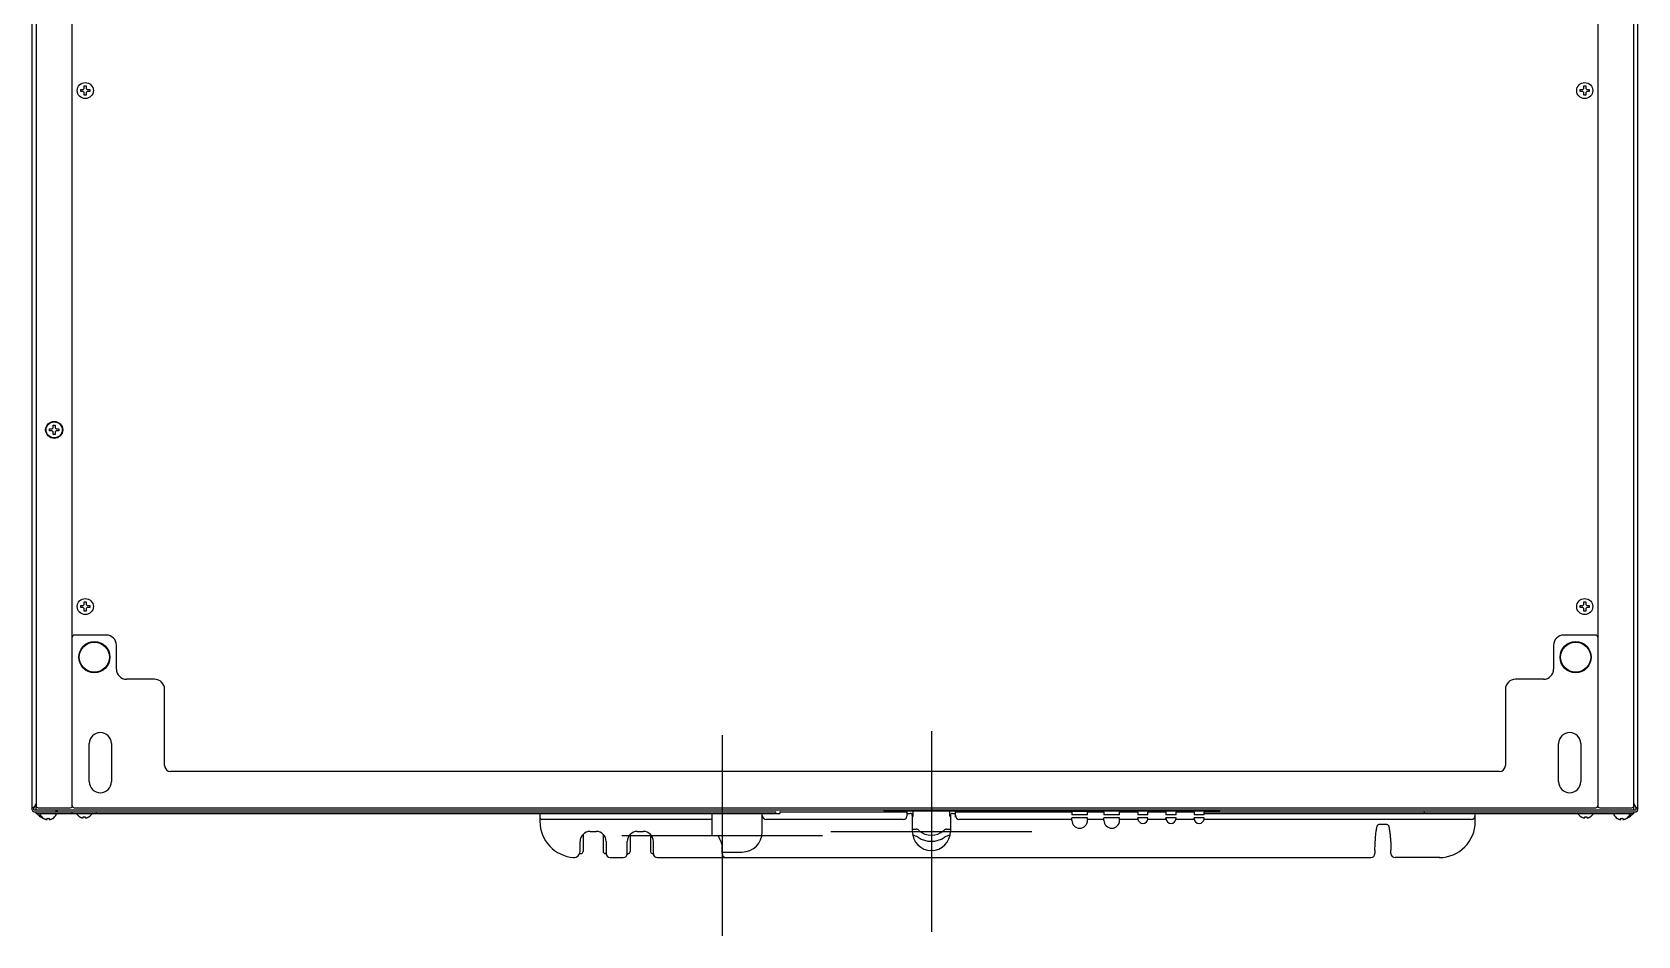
# Model space of a CAD drawing. Header units: millimetres. Extents: x 13025 to 18152, y 3757 to 7714.
# Drawn here: x 15914 to 16714, y 6814 to 7264 of the extents above; entities that cross this region are included whole.
import ezdxf

# ---------------------------------------------------------------- set-up
doc = ezdxf.new("R2010")
doc.units = ezdxf.units.MM
doc.header["$LTSCALE"] = 346.5
doc.layers.get('0').update_dxf_attribs({"linetype": 'CONTINUOUS'})

msp = doc.modelspace()

# ---------------------------------------------------------------- linework, layer by layer
at = {"color": 7, "linetype": 'Continuous'}
for p, q in [((15913.96, 6876.5), (15913.96, 7572.13)), ((16713.96, 6876.4), (16713.96, 7572.13)), ((15915.96, 7546.6), (15915.96, 6878.6)), ((15933.96, 6878.6), (15933.96, 7546.6)), ((16693.96, 7546.6), (16693.96, 6878.6)), ((16711.96, 6878.6), (16711.96, 7546.6)), ((15938.16, 7234.3), (15938.16, 7235.3)), ((15938.16, 7235.3), (15939.46, 7235.3)), ((15939.46, 7234.3), (15938.16, 7234.3)), ((15939.46, 7235.3), (15939.96, 7235.8)), ((15939.96, 7233.8), (15939.46, 7234.3)), ((15939.96, 7235.8), (15939.96, 7237.1)), ((15939.96, 7237.1), (15940.96, 7237.1)), ((15939.96, 7232.5), (15939.96, 7233.8)), ((15940.96, 7232.5), (15939.96, 7232.5)), ((15940.96, 7237.1), (15940.96, 7235.8)), ((15940.96, 7235.8), (15941.46, 7235.3)), ((15941.46, 7234.3), (15940.96, 7233.8)), ((15940.96, 7233.8), (15940.96, 7232.5)), ((15941.46, 7235.3), (15942.76, 7235.3)), ((15942.76, 7234.3), (15941.46, 7234.3)), ((15942.76, 7235.3), (15942.76, 7234.3)), ((16685.16, 7235.3), (16686.46, 7235.3)), ((16685.16, 7234.3), (16685.16, 7235.3)), ((16686.46, 7234.3), (16685.16, 7234.3)), ((16686.46, 7235.3), (16686.96, 7235.8)), ((16686.96, 7233.8), (16686.46, 7234.3)), ((16686.96, 7237.1), (16687.96, 7237.1)), ((16686.96, 7235.8), (16686.96, 7237.1)), ((16686.96, 7232.5), (16686.96, 7233.8)), ((16687.96, 7232.5), (16686.96, 7232.5)), ((16687.96, 7237.1), (16687.96, 7235.8)), ((16687.96, 7235.8), (16688.46, 7235.3)), ((16688.46, 7234.3), (16687.96, 7233.8)), ((16687.96, 7233.8), (16687.96, 7232.5)), ((16688.46, 7235.3), (16689.76, 7235.3)), ((16689.76, 7234.3), (16688.46, 7234.3)), ((16689.76, 7235.3), (16689.76, 7234.3)), ((15922.66, 7065.3), (15922.66, 7066.3)), ((15922.66, 7066.3), (15923.96, 7066.3)), ((15923.96, 7065.3), (15922.66, 7065.3)), ((15923.96, 7066.3), (15924.46, 7066.8)), ((15924.46, 7064.8), (15923.96, 7065.3)), ((15924.46, 7066.8), (15924.46, 7068.1)), ((15924.46, 7068.1), (15925.46, 7068.1)), ((15924.46, 7063.5), (15924.46, 7064.8)), ((15925.46, 7068.1), (15925.46, 7066.8)), ((15925.46, 7066.8), (15925.96, 7066.3)), ((15925.96, 7065.3), (15925.46, 7064.8)), ((15925.46, 7064.8), (15925.46, 7063.5)), ((15925.96, 7066.3), (15927.26, 7066.3)), ((15927.26, 7065.3), (15925.96, 7065.3)), ((15927.26, 7066.3), (15927.26, 7065.3)), ((15925.46, 7063.5), (15924.46, 7063.5)), ((15938.16, 6977.3), (15938.16, 6978.3)), ((15938.16, 6978.3), (15939.46, 6978.3)), ((15939.46, 6977.3), (15938.16, 6977.3)), ((15939.46, 6978.3), (15939.96, 6978.8)), ((15939.96, 6976.8), (15939.46, 6977.3)), ((15939.96, 6978.8), (15939.96, 6980.1)), ((15939.96, 6980.1), (15940.96, 6980.1)), ((15939.96, 6975.5), (15939.96, 6976.8)), ((15940.96, 6980.1), (15940.96, 6978.8)), ((15940.96, 6978.8), (15941.46, 6978.3)), ((15941.46, 6977.3), (15940.96, 6976.8)), ((15940.96, 6976.8), (15940.96, 6975.5)), ((15941.46, 6978.3), (15942.76, 6978.3)), ((15942.76, 6977.3), (15941.46, 6977.3)), ((15942.76, 6978.3), (15942.76, 6977.3)), ((16685.16, 6978.3), (16686.46, 6978.3)), ((16685.16, 6977.3), (16685.16, 6978.3)), ((16686.46, 6977.3), (16685.16, 6977.3)), ((16686.46, 6978.3), (16686.96, 6978.8)), ((16686.96, 6976.8), (16686.46, 6977.3)), ((16686.96, 6980.1), (16687.96, 6980.1)), ((16686.96, 6978.8), (16686.96, 6980.1)), ((16686.96, 6975.5), (16686.96, 6976.8)), ((16687.96, 6980.1), (16687.96, 6978.8)), ((16687.96, 6978.8), (16688.46, 6978.3)), ((16688.46, 6977.3), (16687.96, 6976.8)), ((16687.96, 6976.8), (16687.96, 6975.5)), ((16688.46, 6978.3), (16689.76, 6978.3)), ((16689.76, 6977.3), (16688.46, 6977.3)), ((16689.76, 6978.3), (16689.76, 6977.3)), ((15940.96, 6975.5), (15939.96, 6975.5)), ((16687.96, 6975.5), (16686.96, 6975.5)), ((15950.96, 6963.6), (15934.96, 6963.6)), ((16692.96, 6963.6), (16676.96, 6963.6)), ((15955.96, 6946.6), (15955.96, 6958.6)), ((16671.96, 6958.6), (16671.96, 6946.6)), ((15974.96, 6941.6), (15960.96, 6941.6)), ((15979.96, 6898.6), (15979.96, 6936.6)), ((16647.96, 6936.6), (16647.96, 6898.6)), ((16666.96, 6941.6), (16652.96, 6941.6)), ((15942.46, 6890.6), (15942.46, 6909.6)), ((15953.46, 6909.6), (15953.46, 6890.6)), ((16674.46, 6890.6), (16674.46, 6909.6)), ((16685.46, 6909.6), (16685.46, 6890.6)), ((16644.96, 6895.6), (15982.96, 6895.6)), ((15914.86, 6877.79), (15914.76, 6877.76)), ((15914.76, 6876.5), (15914.76, 6877.38)), ((15915.96, 6879.69), (15914.86, 6877.79)), ((15915.96, 6876.4), (15914.86, 6876.4)), ((15914.86, 6875.6), (16284.41, 6875.6)), ((15915.96, 6876.4), (15915.96, 6878.6)), ((16711.96, 6876.4), (15915.96, 6876.4)), ((15915.96, 6874.8), (15915.96, 6875.6)), ((15915.96, 6874.8), (16167.51, 6874.8)), ((15916.96, 6877.6), (15932.96, 6877.6)), ((15917.96, 6874.4), (15917.96, 6874.2)), ((15918.16, 6873.12), (15918.16, 6873.15)), ((15919.66, 6872.32), (15919.66, 6872.35)), ((15921.46, 6871.8), (15921.46, 6872.35)), ((15922.46, 6872.35), (15922.46, 6871.8)), ((15924.26, 6872.35), (15924.26, 6872.32)), ((15925.96, 6875.6), (15925.96, 6876.4)), ((15925.96, 6874.4), (15925.96, 6874.2)), ((15926.46, 6875.64), (15926.46, 6876.4)), ((15933.96, 6874.8), (15933.96, 6875.6)), ((15934.96, 6877.6), (16692.96, 6877.6)), ((15937.66, 6873.12), (15937.66, 6873.15)), ((15939.46, 6872.6), (15939.46, 6873.15)), ((15940.46, 6873.15), (15940.46, 6872.6)), ((15942.26, 6873.15), (15942.26, 6873.12)), ((15945.96, 6874.8), (15945.96, 6875.6)), ((16166.96, 6874.8), (16166.96, 6870.8)), ((16167.51, 6874.8), (16252.16, 6874.8)), ((16252.16, 6874.8), (16278.26, 6874.8)), ((16252.71, 6863.8), (16252.71, 6874.8)), ((16277.71, 6865.55), (16277.71, 6874.8)), ((16278.26, 6874.8), (16286.41, 6874.8)), ((16284.41, 6874.8), (16284.41, 6875.6)), ((16286.41, 6875.35), (16286.41, 6874.8)), ((16286.66, 6875.6), (16349.71, 6875.6)), ((16504.96, 6875.9), (16338.96, 6875.9)), ((16338.96, 6875.9), (16338.96, 6875.6)), ((16343.46, 6875.6), (16343.46, 6875.9)), ((16349.46, 6875.9), (16349.46, 6875.6)), ((16349.96, 6873.8), (16349.96, 6875.9)), ((16349.96, 6874.8), (16351.46, 6874.8)), ((16352.46, 6873.8), (16352.46, 6865.8)), ((16352.96, 6873.9), (16352.96, 6875.9)), ((16370.96, 6875.9), (16370.96, 6873.9)), ((16371.46, 6873.8), (16371.46, 6865.8)), ((16372.46, 6874.8), (16373.96, 6874.8)), ((16373.96, 6872.98), (16373.96, 6875.9)), ((16374.21, 6875.6), (16431.71, 6875.6)), ((16374.46, 6875.6), (16374.46, 6875.9)), ((16380.46, 6875.6), (16380.46, 6875.9)), ((16384.96, 6875.9), (16384.96, 6875.6)), ((16397.73, 6875.85), (16397.43, 6875.85)), ((16397.43, 6875.85), (16397.43, 6875.6)), ((16397.73, 6875.85), (16397.73, 6875.6)), ((16422.94, 6875.86), (16428.84, 6875.86)), ((16423.51, 6875.86), (16428.26, 6875.86)), ((16423.51, 6875.86), (16423.51, 6875.86)), ((16428.26, 6875.86), (16428.26, 6875.86)), ((16430.4, 6875.6), (16430.4, 6875.66)), ((16430.6, 6875.86), (16439.37, 6875.86)), ((16431.17, 6875.86), (16435.92, 6875.86)), ((16431.17, 6875.86), (16431.17, 6875.86)), ((16431.96, 6875.35), (16431.96, 6874.05)), ((16439.76, 6874.05), (16431.96, 6874.05)), ((16439.76, 6872.55), (16431.96, 6872.55)), ((16431.96, 6871.3), (16431.96, 6872.55)), ((16435.92, 6875.86), (16435.92, 6875.86)), ((16439.57, 6875.66), (16439.57, 6874.05)), ((16439.76, 6874.05), (16439.76, 6875.35)), ((16439.76, 6871.3), (16439.76, 6872.55)), ((16440.01, 6875.6), (16447.71, 6875.6)), ((16447.96, 6875.35), (16447.96, 6874.05)), ((16455.76, 6874.05), (16447.96, 6874.05)), ((16455.76, 6872.55), (16447.96, 6872.55)), ((16447.96, 6871.3), (16447.96, 6872.55)), ((16455.76, 6874.05), (16455.76, 6875.35)), ((16455.76, 6871.3), (16455.76, 6872.55)), ((16456.01, 6875.6), (16464.61, 6875.6)), ((16464.86, 6875.35), (16464.86, 6874.05)), ((16469.86, 6874.05), (16464.86, 6874.05)), ((16469.86, 6872.55), (16464.86, 6872.55)), ((16464.86, 6872.3), (16464.86, 6872.55)), ((16469.86, 6874.05), (16469.86, 6875.35)), ((16469.86, 6872.3), (16469.86, 6872.55)), ((16470.11, 6875.6), (16478.61, 6875.6)), ((16478.86, 6875.35), (16478.86, 6874.05)), ((16483.86, 6874.05), (16478.86, 6874.05)), ((16483.86, 6872.55), (16478.86, 6872.55)), ((16478.86, 6872.3), (16478.86, 6872.55)), ((16483.86, 6874.05), (16483.86, 6875.35)), ((16483.86, 6872.3), (16483.86, 6872.55)), ((16484.11, 6875.6), (16492.61, 6875.6)), ((16492.86, 6875.35), (16492.86, 6874.05)), ((16497.86, 6874.05), (16492.86, 6874.05)), ((16497.86, 6872.55), (16492.86, 6872.55)), ((16492.86, 6872.3), (16492.86, 6872.55)), ((16497.86, 6874.05), (16497.86, 6875.35)), ((16497.86, 6874.8), (16632.41, 6874.8)), ((16497.86, 6872.3), (16497.86, 6872.55)), ((16498.11, 6875.6), (16607.26, 6875.6)), ((16607.51, 6875.6), (16713.06, 6875.6)), ((16607.51, 6875.35), (16607.51, 6875.6)), ((16607.51, 6875.35), (16607.51, 6874.8)), ((16632.41, 6874.8), (16711.96, 6874.8)), ((16632.96, 6870.8), (16632.96, 6874.8)), ((16685.66, 6873.12), (16685.66, 6873.15)), ((16687.46, 6872.6), (16687.46, 6873.15)), ((16688.46, 6873.15), (16688.46, 6872.6)), ((16690.26, 6873.15), (16690.26, 6873.12)), ((16694.96, 6877.6), (16710.96, 6877.6)), ((16701.96, 6874.4), (16701.96, 6874.2)), ((16703.66, 6872.32), (16703.66, 6872.35)), ((16705.46, 6871.8), (16705.46, 6872.35)), ((16706.46, 6872.35), (16706.46, 6871.8)), ((16708.26, 6872.35), (16708.26, 6872.32)), ((16709.76, 6873.15), (16709.76, 6873.12)), ((16709.96, 6874.4), (16709.96, 6874.2)), ((16713.06, 6877.79), (16711.96, 6879.69)), ((16711.96, 6876.4), (16711.96, 6878.6)), ((16713.06, 6876.4), (16711.96, 6876.4)), ((16711.96, 6874.8), (16711.96, 6875.6)), ((16713.06, 6877.79), (16713.16, 6877.76)), ((16713.96, 6877.38), (16713.16, 6877.38)), ((16713.16, 6876.5), (16713.16, 6877.38)), ((16713.96, 6876.4), (16713.95, 6876.4)), ((16252.71, 6871.8), (16167.96, 6871.8)), ((16188.46, 6864.37), (16188.46, 6855.8)), ((16191.96, 6865.8), (16194.96, 6865.8)), ((16198.46, 6864.37), (16198.46, 6855.8)), ((16211.96, 6864.37), (16211.96, 6855.8)), ((16215.46, 6865.8), (16218.46, 6865.8)), ((16221.96, 6864.37), (16221.96, 6855.8)), ((16347.96, 6871.8), (16279.71, 6871.8)), ((16352.46, 6866.9), (16354.41, 6866.9)), ((16355.12, 6866.79), (16355.08, 6866.8)), ((16368.83, 6866.8), (16368.8, 6866.79)), ((16368.89, 6866.8), (16368.83, 6866.8)), ((16368.94, 6866.81), (16368.89, 6866.8)), ((16369.51, 6866.9), (16371.46, 6866.9)), ((16431.96, 6871.8), (16375.96, 6871.8)), ((16447.96, 6871.8), (16439.76, 6871.8)), ((16464.91, 6871.8), (16455.76, 6871.8)), ((16478.91, 6871.8), (16469.81, 6871.8)), ((16492.91, 6871.8), (16483.81, 6871.8)), ((16630.96, 6871.8), (16497.81, 6871.8)), ((16588.96, 6869.33), (16584.96, 6869.33)), ((16186.96, 6855.83), (16186.96, 6860.8)), ((16199.96, 6860.8), (16199.96, 6854.8)), ((16210.46, 6854.8), (16210.46, 6860.8)), ((16223.46, 6854.8), (16223.46, 6860.8)), ((16252.71, 6863.8), (16255.71, 6863.55)), ((16257.71, 6854.8), (16257.71, 6858.26)), ((16582.96, 6856.4), (16582.96, 6854.8)), ((16590.96, 6854.8), (16590.96, 6856.4)), ((16186.78, 6854.8), (16187.46, 6854.8)), ((16199.96, 6854.8), (16199.46, 6854.8)), ((16201.96, 6852.8), (16208.46, 6852.8)), ((16210.88, 6854.74), (16211.13, 6854.81)), ((16223.34, 6854.52), (16223.56, 6854.16)), ((16225.46, 6852.8), (16580.96, 6852.8)), ((16257.71, 6855.55), (16267.71, 6855.55)), ((16615.22, 6852.8), (16592.96, 6852.8))]:
    msp.add_line(p, q, dxfattribs=at)
at = {"color": 4}
for p, q in [((16257.71, 6913.8), (16257.71, 6813.8)), ((16207.71, 6863.8), (16307.71, 6863.8))]:
    msp.add_line(p, q, dxfattribs=at)
at = {"color": 1}
for p, q in [((16361.96, 6915.8), (16361.96, 6815.8)), ((16311.96, 6865.8), (16411.96, 6865.8))]:
    msp.add_line(p, q, dxfattribs=at)
at = {"color": 7, "linetype": 'Continuous'}
for points in [[(16355.08, 6866.8), (16355.03, 6866.8), (16354.98, 6866.81)], [(16582.96, 6856.4), (16582.96, 6857.01), (16582.97, 6857.63), (16582.99, 6858.27), (16583.01, 6858.92), (16583.05, 6859.59), (16583.08, 6860.25), (16583.12, 6860.89), (16583.17, 6861.53), (16583.21, 6862.15), (16583.26, 6862.75), (16583.32, 6863.33), (16583.37, 6863.89), (16583.42, 6864.44), (16583.48, 6864.99), (16583.55, 6865.54), (16583.61, 6866.08), (16583.69, 6866.62), (16583.77, 6867.12), (16583.85, 6867.58), (16583.93, 6867.99), (16584.01, 6868.29), (16584.09, 6868.53), (16584.21, 6868.78), (16584.37, 6869.02), (16584.61, 6869.22), (16584.9, 6869.33), (16584.96, 6869.33)], [(16588.96, 6869.33), (16589.2, 6869.29), (16589.43, 6869.15), (16589.58, 6868.97), (16589.69, 6868.78), (16589.76, 6868.61), (16589.83, 6868.41), (16589.9, 6868.13), (16589.97, 6867.79), (16590.05, 6867.4), (16590.12, 6866.96), (16590.2, 6866.5), (16590.26, 6866.03), (16590.33, 6865.58), (16590.38, 6865.15), (16590.43, 6864.75), (16590.48, 6864.35), (16590.52, 6863.95), (16590.57, 6863.51), (16590.62, 6863.03), (16590.66, 6862.53), (16590.7, 6862.03), (16590.75, 6861.5), (16590.79, 6860.96), (16590.82, 6860.42), (16590.86, 6859.86), (16590.88, 6859.31), (16590.91, 6858.77), (16590.93, 6858.24), (16590.94, 6857.74), (16590.95, 6857.25), (16590.96, 6856.78), (16590.96, 6856.4)], [(16210.35, 6854.15), (16210.55, 6854.49), (16210.88, 6854.74)], [(16222.79, 6854.81), (16222.99, 6854.75), (16223.34, 6854.52)]]:
    msp.add_lwpolyline(points, dxfattribs=at)
for centre, radius in [((15940.46, 7234.8), 4), ((16687.46, 7234.8), 4), ((15924.96, 7065.8), 4.25), ((15924.96, 7065.8), 4), ((15940.46, 6977.8), 4), ((16687.46, 6977.8), 4), ((15944.96, 6952.6), 7.75), ((15944.96, 6952.6), 7.49), ((16682.96, 6952.6), 7.75), ((16682.96, 6952.6), 7.49)]:
    msp.add_circle(centre, radius, dxfattribs=at)
for centre, radius, start, end in [((15934.96, 6962.6), 1, 90, 180), ((15950.96, 6958.6), 5, 0, 90), ((16676.96, 6958.6), 5, 90, 180), ((16692.96, 6962.6), 1, 0, 90), ((15960.96, 6946.6), 5, 180, 270), ((16666.96, 6946.6), 5, 270, 0), ((15974.96, 6936.6), 5, 0, 90), ((16652.96, 6936.6), 5, 90, 180), ((15947.96, 6909.6), 5.5, 0, 180), ((16679.96, 6909.6), 5.5, 0, 180), ((15982.96, 6898.6), 3, 180, 270), ((16644.96, 6898.6), 3, 270, 0), ((15947.96, 6890.6), 5.5, 180, 0), ((16679.96, 6890.6), 5.5, 180, 0), ((15914.86, 6876.5), 0.9, 180, 270), ((15914.86, 6876.5), 0.1, 180, 270), ((15916.96, 6878.6), 1, 180, 270), ((15920.66, 6877.22), 4.8, 210.30118, 238.62729), ((15918.36, 6874.4), 0.4, 150, 180), ((15918.36, 6874.2), 0.4, 180, 210.30118), ((15922.16, 6876.42), 4.8, 210.30118, 238.62729), ((15920.65, 6877.2), 4.75, 238.46592, 241.0313), ((15920.64, 6877.2), 4.75, 241.03163, 241.99262), ((15920.64, 6877.2), 4.75, 241.99259, 243.31875), ((15920.64, 6877.2), 4.74, 243.3188, 244.45978), ((15920.64, 6877.19), 4.74, 244.45979, 245.42782), ((15920.64, 6877.19), 4.73, 245.4278, 246.68253), ((15920.63, 6877.18), 4.73, 246.68262, 247.45262), ((15920.63, 6877.18), 4.72, 247.45244, 248.99746), ((15920.63, 6877.17), 4.72, 248.99775, 249.4819), ((15920.63, 6877.16), 4.7, 249.48126, 251.53441), ((15920.62, 6877.14), 4.69, 251.53499, 252.55167), ((15922.15, 6876.4), 4.75, 238.46592, 241.0313), ((15922.14, 6876.4), 4.75, 241.03163, 241.99262), ((15922.14, 6876.4), 4.75, 241.99259, 243.31875), ((15922.14, 6876.4), 4.74, 243.3188, 244.45978), ((15922.14, 6876.39), 4.74, 244.45979, 245.42782), ((15922.14, 6876.39), 4.73, 245.4278, 246.68253), ((15922.13, 6876.38), 4.73, 246.68262, 247.45262), ((15922.13, 6876.38), 4.72, 247.45244, 248.99746), ((15921.96, 6876.12), 3.8, 262.43512, 277.56488), ((15921.79, 6876.38), 4.72, 291.00254, 292.54756), ((15921.78, 6876.38), 4.73, 292.54738, 293.31738), ((15921.78, 6876.39), 4.73, 293.31747, 294.5722), ((15921.78, 6876.39), 4.74, 294.57218, 295.5402), ((15921.78, 6876.4), 4.74, 295.54022, 296.6812), ((15921.78, 6876.4), 4.75, 296.68125, 298.00741), ((15921.77, 6876.4), 4.75, 298.00738, 298.96837), ((15921.77, 6876.4), 4.75, 298.9687, 301.53408), ((15921.76, 6876.42), 4.8, 301.37271, 329.69882), ((15925.56, 6874.2), 0.4, 329.69882, 0), ((15932.96, 6878.6), 1, 270, 0), ((15934.96, 6878.6), 1, 180, 270), ((15940.16, 6877.22), 4.8, 210.30118, 238.62729), ((15940.15, 6877.2), 4.75, 238.46592, 241.0313), ((15940.14, 6877.2), 4.75, 241.03163, 241.99262), ((15940.14, 6877.2), 4.75, 241.99259, 243.31875), ((15940.14, 6877.2), 4.74, 243.3188, 244.45978), ((15940.14, 6877.19), 4.74, 244.45979, 245.42782), ((15940.14, 6877.19), 4.73, 245.4278, 246.68253), ((15940.13, 6877.18), 4.73, 246.68262, 247.45262), ((15940.13, 6877.18), 4.72, 247.45244, 248.99746), ((15940.13, 6877.17), 4.72, 248.99775, 249.4819), ((15940.13, 6877.16), 4.7, 249.48126, 251.53441), ((15940.12, 6877.14), 4.68, 251.53495, 252.62273), ((15940.11, 6877.12), 4.67, 252.62279, 253.60512), ((15940.11, 6877.09), 4.64, 253.60363, 255.68242), ((15939.21, 6874.59), 2.01, 262.72591, 264.7415), ((15939.21, 6874.57), 1.98, 264.74422, 265.39913), ((15939.21, 6874.56), 1.97, 265.39843, 266.78331), ((15939.21, 6874.55), 1.96, 266.78408, 267.62353), ((15939.21, 6874.54), 1.96, 267.62337, 268.84548), ((15939.21, 6874.54), 1.95, 268.84587, 270.92582), ((15939.21, 6874.54), 1.95, 270.92611, 271.99638), ((15939.21, 6874.55), 1.96, 271.99641, 273.02279), ((15939.21, 6874.56), 1.97, 273.0233, 274.28602), ((15939.21, 6874.57), 1.98, 274.28564, 275.13722), ((15939.2, 6874.59), 2.01, 275.14015, 277.27441), ((15939.96, 6876.92), 3.8, 262.43512, 277.56488), ((15940.71, 6874.59), 2.01, 262.72561, 264.85983), ((15940.71, 6874.57), 1.98, 264.86273, 265.7144), ((15940.71, 6874.56), 1.97, 265.71404, 266.97664), ((15940.71, 6874.55), 1.96, 266.97715, 268.00366), ((15940.71, 6874.54), 1.95, 268.00369, 269.07382), ((15940.71, 6874.54), 1.95, 269.07411, 271.15407), ((15940.71, 6874.54), 1.95, 271.15446, 272.37669), ((15940.71, 6874.55), 1.96, 272.37651, 273.21588), ((15940.71, 6874.56), 1.97, 273.21665, 274.6016), ((15940.71, 6874.57), 1.98, 274.60089, 275.25577), ((15940.7, 6874.59), 2.01, 275.2585, 277.27409), ((15939.81, 6877.09), 4.64, 284.31758, 286.39637), ((15939.8, 6877.12), 4.67, 286.39488, 287.37721), ((15939.8, 6877.14), 4.68, 287.37727, 288.46505), ((15939.79, 6877.16), 4.7, 288.46559, 290.51874), ((15939.79, 6877.17), 4.72, 290.5181, 291.00225), ((15939.79, 6877.18), 4.72, 291.00254, 292.54756), ((15939.78, 6877.18), 4.73, 292.54738, 293.31738), ((15939.78, 6877.19), 4.73, 293.31747, 294.5722), ((15939.78, 6877.19), 4.74, 294.57218, 295.5402), ((15939.78, 6877.2), 4.74, 295.54022, 296.6812), ((15939.78, 6877.2), 4.75, 296.68125, 298.00741), ((15939.77, 6877.2), 4.75, 298.00738, 298.96837), ((15939.77, 6877.2), 4.75, 298.9687, 301.53408), ((15939.76, 6877.22), 4.8, 301.37271, 329.69882), ((16167.96, 6872.8), 1, 180, 270), ((16279.71, 6873.8), 2, 180, 270), ((16286.66, 6875.35), 0.25, 90, 180), ((16338.96, 6876.9), 1, 210.59889, 270), ((16347.96, 6873.8), 2, 270, 0), ((16349.71, 6875.35), 0.25, 0, 90), ((16351.46, 6873.8), 1, 0, 90), ((16351.96, 6873.9), 1, 300.63635, 0), ((16371.96, 6873.9), 1, 180, 239.36365), ((16372.46, 6873.8), 1, 90, 180), ((16374.21, 6875.35), 0.25, 90, 180), ((16375.96, 6873.8), 2, 180, 270), ((16422.94, 6875.66), 0.2, 90, 180), ((16428.84, 6875.66), 0.2, 0, 90), ((16430.6, 6875.66), 0.2, 90, 180), ((16431.71, 6875.35), 0.25, 0, 90), ((16439.37, 6875.66), 0.2, 0, 90), ((16440.01, 6875.35), 0.25, 90, 180), ((16447.71, 6875.35), 0.25, 0, 90), ((16456.01, 6875.35), 0.25, 90, 180), ((16464.61, 6875.35), 0.25, 0, 90), ((16467.36, 6872.3), 2.5, 180, 360), ((16470.11, 6875.35), 0.25, 90, 180), ((16478.61, 6875.35), 0.25, 0, 90), ((16481.36, 6872.3), 2.5, 180, 360), ((16484.11, 6875.35), 0.25, 90, 180), ((16492.61, 6875.35), 0.25, 0, 90), ((16495.36, 6872.3), 2.5, 180, 360), ((16498.11, 6875.35), 0.25, 90, 180), ((16504.96, 6876.9), 1, 270, 329.40111), ((16607.26, 6875.35), 0.25, 0, 90), ((16630.96, 6873.8), 2, 270, 0), ((16688.16, 6877.22), 4.8, 210.30118, 238.62729), ((16688.15, 6877.2), 4.75, 238.46592, 241.0313), ((16688.14, 6877.2), 4.75, 241.03163, 241.99262), ((16688.14, 6877.2), 4.75, 241.99259, 243.31875), ((16688.14, 6877.2), 4.74, 243.3188, 244.45978), ((16688.14, 6877.19), 4.74, 244.45979, 245.42782), ((16688.14, 6877.19), 4.73, 245.4278, 246.68253), ((16688.13, 6877.18), 4.73, 246.68262, 247.45262), ((16688.13, 6877.18), 4.72, 247.45244, 248.99746), ((16688.13, 6877.17), 4.72, 248.99775, 249.4819), ((16688.13, 6877.16), 4.7, 249.48126, 251.53441), ((16688.12, 6877.14), 4.68, 251.53495, 252.62273), ((16688.11, 6877.12), 4.67, 252.62279, 253.60512), ((16688.11, 6877.09), 4.64, 253.60363, 255.68242), ((16687.21, 6874.59), 2.01, 262.72591, 264.7415), ((16687.21, 6874.57), 1.98, 264.74422, 265.39913), ((16687.21, 6874.56), 1.97, 265.39843, 266.78331), ((16687.21, 6874.55), 1.96, 266.78408, 267.62353), ((16687.21, 6874.54), 1.96, 267.62337, 268.84548), ((16687.21, 6874.54), 1.95, 268.84587, 270.92582), ((16687.21, 6874.54), 1.95, 270.92611, 271.99638), ((16687.21, 6874.55), 1.96, 271.99641, 273.02279), ((16687.21, 6874.56), 1.97, 273.0233, 274.28602), ((16687.21, 6874.57), 1.98, 274.28564, 275.13722), ((16687.2, 6874.59), 2.01, 275.14015, 277.27441), ((16687.96, 6876.92), 3.8, 262.43512, 277.56488), ((16688.71, 6874.59), 2.01, 262.72561, 264.85983), ((16688.71, 6874.57), 1.98, 264.86273, 265.7144), ((16688.71, 6874.56), 1.97, 265.71404, 266.97664), ((16688.71, 6874.55), 1.96, 266.97715, 268.00366), ((16688.71, 6874.54), 1.95, 268.00369, 269.07382), ((16688.71, 6874.54), 1.95, 269.07411, 271.15407), ((16688.71, 6874.54), 1.95, 271.15446, 272.37669), ((16688.71, 6874.55), 1.96, 272.37651, 273.21588), ((16688.71, 6874.56), 1.97, 273.21665, 274.6016), ((16688.71, 6874.57), 1.98, 274.60089, 275.25577), ((16688.7, 6874.59), 2.01, 275.2585, 277.27409), ((16687.81, 6877.09), 4.64, 284.31758, 286.39637), ((16687.8, 6877.12), 4.67, 286.39488, 287.37721), ((16687.8, 6877.14), 4.68, 287.37727, 288.46505), ((16687.79, 6877.16), 4.7, 288.46559, 290.51874), ((16687.79, 6877.17), 4.72, 290.5181, 291.00225), ((16687.79, 6877.18), 4.72, 291.00254, 292.54756), ((16687.78, 6877.18), 4.73, 292.54738, 293.31738), ((16687.78, 6877.19), 4.73, 293.31747, 294.5722), ((16687.78, 6877.19), 4.74, 294.57218, 295.5402), ((16687.78, 6877.2), 4.74, 295.54022, 296.6812), ((16687.78, 6877.2), 4.75, 296.68125, 298.00741), ((16687.77, 6877.2), 4.75, 298.00738, 298.96837), ((16687.77, 6877.2), 4.75, 298.9687, 301.53408), ((16687.76, 6877.22), 4.8, 301.37271, 329.69882), ((16692.96, 6878.6), 1, 270, 0), ((16694.96, 6878.6), 1, 180, 270), ((16702.36, 6874.2), 0.4, 180, 210.30118), ((16706.16, 6876.42), 4.8, 210.30118, 238.62729), ((16706.15, 6876.4), 4.75, 238.46592, 241.0313), ((16706.14, 6876.4), 4.75, 241.03163, 241.99262), ((16706.14, 6876.4), 4.75, 241.99259, 243.31875), ((16706.14, 6876.4), 4.74, 243.3188, 244.45978), ((16706.14, 6876.39), 4.74, 244.45979, 245.42782), ((16706.14, 6876.39), 4.73, 245.4278, 246.68253), ((16706.13, 6876.38), 4.73, 246.68262, 247.45262), ((16706.13, 6876.38), 4.72, 247.45244, 248.99746), ((16705.96, 6876.12), 3.8, 262.43512, 277.56488), ((16705.79, 6876.38), 4.72, 291.00254, 292.54756), ((16705.78, 6876.38), 4.73, 292.54738, 293.31738), ((16705.78, 6876.39), 4.73, 293.31747, 294.5722), ((16705.78, 6876.39), 4.74, 294.57218, 295.5402), ((16705.78, 6876.4), 4.74, 295.54022, 296.6812), ((16705.78, 6876.4), 4.75, 296.68125, 298.00741), ((16705.77, 6876.4), 4.75, 298.00738, 298.96837), ((16705.77, 6876.4), 4.75, 298.9687, 301.53408), ((16705.76, 6876.42), 4.8, 301.37271, 329.69882), ((16707.3, 6877.14), 4.69, 287.44833, 288.46501), ((16707.29, 6877.16), 4.7, 288.46559, 290.51874), ((16707.29, 6877.17), 4.72, 290.5181, 291.00225), ((16707.29, 6877.18), 4.72, 291.00254, 292.54756), ((16707.28, 6877.18), 4.73, 292.54738, 293.31738), ((16707.28, 6877.19), 4.73, 293.31747, 294.5722), ((16707.28, 6877.19), 4.74, 294.57218, 295.5402), ((16707.28, 6877.2), 4.74, 295.54022, 296.6812), ((16707.28, 6877.2), 4.75, 296.68125, 298.00741), ((16707.27, 6877.2), 4.75, 298.00738, 298.96837), ((16707.27, 6877.2), 4.75, 298.9687, 301.53408), ((16707.26, 6877.22), 4.8, 301.37271, 329.69882), ((16709.56, 6874.2), 0.4, 329.69882, 0), ((16709.56, 6874.4), 0.4, 0, 30), ((16710.96, 6878.6), 1, 270, 0), ((16713.06, 6876.5), 0.9, 270, 0), ((16713.06, 6876.5), 0.1, 270, 0), ((15922.13, 6876.37), 4.72, 248.99775, 249.4819), ((15922.13, 6876.36), 4.7, 249.48126, 251.53441), ((15922.12, 6876.34), 4.68, 251.53495, 252.62273), ((15922.11, 6876.32), 4.67, 252.62279, 253.60512), ((15922.11, 6876.29), 4.64, 253.60363, 255.68242), ((15921.21, 6873.79), 2.01, 262.72591, 264.7415), ((15921.21, 6873.77), 1.98, 264.74422, 265.39913), ((15921.21, 6873.76), 1.97, 265.39843, 266.78331), ((15921.21, 6873.75), 1.96, 266.78408, 267.62353), ((15921.21, 6873.74), 1.96, 267.62337, 268.84548), ((15921.21, 6873.74), 1.95, 268.84587, 270.92582), ((15921.21, 6873.74), 1.95, 270.92611, 271.99638), ((15921.21, 6873.75), 1.96, 271.99641, 273.02279), ((15921.21, 6873.76), 1.97, 273.0233, 274.28602), ((15921.21, 6873.77), 1.98, 274.28564, 275.13722), ((15921.2, 6873.79), 2.01, 275.14015, 277.27441), ((15922.71, 6873.79), 2.01, 262.72561, 264.85983), ((15922.71, 6873.77), 1.98, 264.86273, 265.7144), ((15922.71, 6873.76), 1.97, 265.71404, 266.97664), ((15922.71, 6873.75), 1.96, 266.97715, 268.00366), ((15922.71, 6873.74), 1.95, 268.00369, 269.07382), ((15922.71, 6873.74), 1.95, 269.07411, 271.15407), ((15922.71, 6873.74), 1.95, 271.15446, 272.37669), ((15922.71, 6873.75), 1.96, 272.37651, 273.21588), ((15922.71, 6873.76), 1.97, 273.21665, 274.6016), ((15922.71, 6873.77), 1.98, 274.60089, 275.25577), ((15922.7, 6873.79), 2.01, 275.2585, 277.27409), ((15921.81, 6876.29), 4.64, 284.31758, 286.39637), ((15921.8, 6876.32), 4.67, 286.39488, 287.37721), ((15921.8, 6876.34), 4.68, 287.37727, 288.46505), ((15921.79, 6876.36), 4.7, 288.46559, 290.51874), ((15921.79, 6876.37), 4.72, 290.5181, 291.00225), ((16184.96, 6870.8), 18, 180, 266.17745), ((16191.96, 6860.8), 5, 90, 180), ((16194.96, 6860.8), 5, 0, 90), ((16215.46, 6860.8), 5, 90, 180), ((16218.46, 6860.8), 5, 0, 90), ((16267.71, 6865.55), 10, 270, 360), ((16361.96, 6865.8), 9.5, 180, 0), ((16354.41, 6864.9), 2, 46.65824, 90), ((16361.96, 6872.9), 9, 226.65824, 313.34176), ((16369.51, 6864.9), 2, 90, 133.34176), ((16435.86, 6871.3), 3.9, 180, 360), ((16451.86, 6871.3), 3.9, 180, 360), ((16614.96, 6870.8), 18, 270, 0), ((16706.13, 6876.37), 4.72, 248.99775, 249.4819), ((16706.13, 6876.36), 4.7, 249.48126, 251.53441), ((16706.12, 6876.34), 4.68, 251.53495, 252.62273), ((16706.11, 6876.32), 4.67, 252.62279, 253.60512), ((16706.11, 6876.29), 4.64, 253.60363, 255.68242), ((16705.21, 6873.79), 2.01, 262.72591, 264.7415), ((16705.21, 6873.77), 1.98, 264.74422, 265.39913), ((16705.21, 6873.76), 1.97, 265.39843, 266.78331), ((16705.21, 6873.75), 1.96, 266.78408, 267.62353), ((16705.21, 6873.74), 1.96, 267.62337, 268.84548), ((16705.21, 6873.74), 1.95, 268.84587, 270.92582), ((16705.21, 6873.74), 1.95, 270.92611, 271.99638), ((16705.21, 6873.75), 1.96, 271.99641, 273.02279), ((16705.21, 6873.76), 1.97, 273.0233, 274.28602), ((16705.21, 6873.77), 1.98, 274.28564, 275.13722), ((16705.2, 6873.79), 2.01, 275.14015, 277.27441), ((16706.71, 6873.79), 2.01, 262.72561, 264.85983), ((16706.71, 6873.77), 1.98, 264.86273, 265.7144), ((16706.71, 6873.76), 1.97, 265.71404, 266.97664), ((16706.71, 6873.75), 1.96, 266.97715, 268.00366), ((16706.71, 6873.74), 1.95, 268.00369, 269.07382), ((16706.71, 6873.74), 1.95, 269.07411, 271.15407), ((16706.71, 6873.74), 1.95, 271.15446, 272.37669), ((16706.71, 6873.75), 1.96, 272.37651, 273.21588), ((16706.71, 6873.76), 1.97, 273.21665, 274.6016), ((16706.71, 6873.77), 1.98, 274.60089, 275.25577), ((16706.7, 6873.79), 2.01, 275.2585, 277.27409), ((16705.81, 6876.29), 4.64, 284.31758, 286.39637), ((16705.8, 6876.32), 4.67, 286.39488, 287.37721), ((16705.8, 6876.34), 4.68, 287.37727, 288.46505), ((16705.79, 6876.36), 4.7, 288.46559, 290.51874), ((16705.79, 6876.37), 4.72, 290.5181, 291.00225), ((16352.01, 6857.9), 6, 56.44269, 83.23834), ((16361.96, 6872.9), 12, 236.44269, 303.55731), ((16371.91, 6857.9), 6, 96.76166, 123.55731), ((16183.96, 6855.83), 3, 266.17745, 0), ((16187.46, 6855.8), 1, 270, 0), ((16199.46, 6855.8), 1, 180, 270), ((16201.96, 6854.8), 2, 180, 224.92086), ((16201.96, 6854.8), 2, 180, 270), ((16208.46, 6854.8), 2, 270, 0), ((16210.96, 6855.8), 1, 279.74304, 0), ((16222.96, 6855.8), 1, 180, 260.25716), ((16225.46, 6854.8), 2, 180, 270), ((16259.71, 6854.8), 2, 180, 270), ((16580.96, 6854.8), 2, 270, 0), ((16592.96, 6854.8), 2, 180, 270), ((16615.22, 6854.8), 2, 262.39224, 270.94887)]:
    msp.add_arc(centre, radius, start, end, dxfattribs=at)
for points, knots in [([(15914.76, 6877.76), (15914.65, 6877.73), (15914.5, 6877.69), (15914.31, 6877.62), (15914.19, 6877.57), (15914.1, 6877.53), (15914.01, 6877.47), (15913.96, 6877.42), (15913.96, 6877.38)], [0, 0, 0, 0, 0.359224, 0.519996, 0.661923, 0.781448, 0.876576, 1, 1, 1, 1]), ([(15914.86, 6877.79), (15914.83, 6877.72), (15914.78, 6877.59), (15914.76, 6877.45), (15914.76, 6877.38)], [0, 0, 0, 0, 0.511491, 1, 1, 1, 1]), ([(16713.06, 6877.79), (16713.08, 6877.72), (16713.14, 6877.59), (16713.16, 6877.45), (16713.16, 6877.38)], [0, 0, 0, 0, 0.511491, 1, 1, 1, 1]), ([(16713.16, 6877.76), (16713.26, 6877.73), (16713.41, 6877.69), (16713.6, 6877.62), (16713.72, 6877.57), (16713.82, 6877.53), (16713.91, 6877.47), (16713.96, 6877.42), (16713.96, 6877.38)], [0, 0, 0, 0, 0.359224, 0.519996, 0.661923, 0.781448, 0.876576, 1, 1, 1, 1]), ([(16255.71, 6863.55), (16256.16, 6862.64), (16256.98, 6860.97), (16257.71, 6859.14), (16257.71, 6858.26)], [0, 0, 0, 0, 0.533844, 1, 1, 1, 1])]:
    msp.add_open_spline(points, degree=3, knots=knots, dxfattribs=at)

doc.saveas('drawing.dxf')
